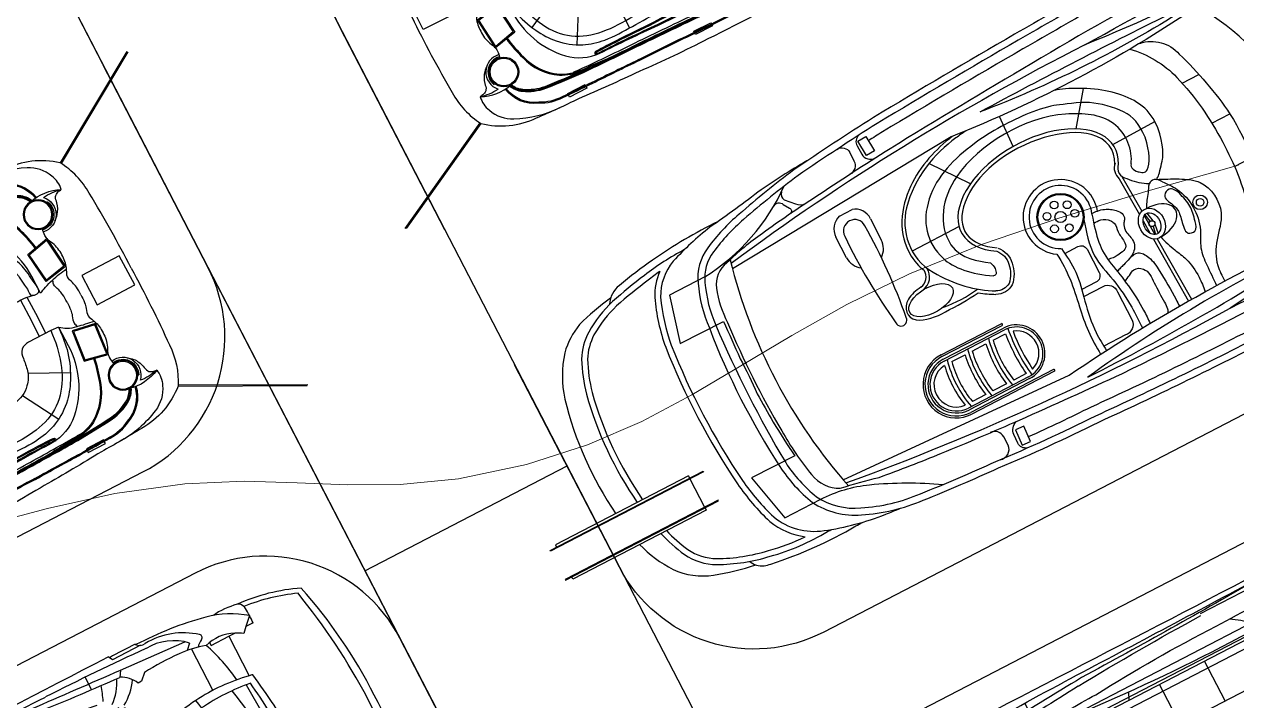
# Model space of a CAD drawing. Header units: metres. Extents: x 2662 to 3279, y 1027 to 1511.
# Drawn here: x 3003.75 to 3019.73, y 1246.03 to 1254.94 of the extents above; entities that cross this region are included whole.
import ezdxf

# ---------------------------------------------------------------- set-up
doc = ezdxf.new("R2010")
doc.units = ezdxf.units.M
for name, color, linetype in [('01 main point', 1, 'Continuous'), ('furniture', 6, 'Continuous'), ('Layer13', 4, 'Continuous')]:
    doc.layers.add(name, color=color, linetype=linetype)
doc.layers.add('CONT-MNR', color=252, linetype='Continuous', lineweight=9)

# ---------------------------------------------------------------- blocks, each defined once
blk = doc.blocks.new('A$Cf6bfa866')
for points in [[(3.479, 3.065), (3.479, 8.503)], [(3.604, 8.531), (3.604, 3.439)], [(3.441, 8.469), (3.441, 2.987)], [(4.082, 6.788), (4.021, 6.788), (4.021, 5.866)], [(2.851, 4.302), (2.851, 6.357)], [(3.342, 4.302), (3.342, 6.272)], [(2.851, 5.633), (3.441, 5.633)], [(2.851, 4.964), (3.441, 4.964)], [(3.539, 4.552), (3.441, 4.508)], [(3.855, 3.274), (4.04, 3.274)], [(4.078, 2.434), (4.078, 2.848), (4.139, 2.883)], [(3.909, 2.819), (3.828, 2.869)], [(3.909, 2.819), (3.85, 1.894)], [(3.736, 2.553), (3.65, 2.638), (3.65, 2.69)], [(3.112, 1.858), (3.725, 1.858)], [(3.805, 1.845), (3.734, 1.917)], [(3.693, 1.608), (3.649, 1.608), (3.649, 1.345)], [(2.975, 1.435), (2.075, 1.399)], [(3.649, 1.345), (3.063, 1.345)], [(3.649, 1.345), (3.649, 1.256)], [(3.656, 1.086), (3.588, 1.154)], [(3.765, 0.978), (3.656, 1.086)], [(3.656, 0.979), (3.656, 1.086)]]:
    blk.add_lwpolyline(points)
for centre, radius, start, end in [((899.63, 4.291), 895.492, 179.708794, 180.090046), ((-33.693, 6.76), 37.481, 358.8044, 2.52), ((28.747, 5.912), 25.244, 174.8689, 185.1311), ((90.797, 2.665), 86.813, 177.27733, 179.05691), ((404.169, 0.814), 400.132, 179.14445, 179.56404), ((2.367, 5.295), 1.672, 32.0302, 42.2771), ((-16.031, 5.864), 19.811, 355.0556, 0.3302), ((-32.18, 6.52), 36.182, 356.0074, 358.9641), ((-1.219, 4.131), 4.926, 350.4098, 0.2864), ((38.948, 0.732), 35.185, 174.6694, 176.5173), ((460.211, -27.699), 457.322, 176.0136, 176.17359), ((-29.918, 4.119), 33.968, 357.0806, 359.5601), ((4.78, 5.927), 2.944, 247.3792, 251.4675), ((4.147, 3.614), 0.769, 219.7086, 245.7153), ((-0.689, 1.695), 3.811, 6.3926, 19.3995), ((4.171, 3.422), 0.821, 211.9428, 236.8341), ((3.493, 3.023), 0.369, 295.3075, 335.243), ((0.145, 2.677), 3.98, 357.2848, 2.8141), ((0.482, 2.242), 3.268, 356.3522, 5.4694), ((-0.586, 2.466), 4.699, 348.1204, 0.199), ((4.19, 2.389), 0.122, 125.1324, 191.0037), ((3.305, 2.338), 0.703, 315.4215, 4.1185), ((3.089, 2.307), 0.984, 320.1643, 3.4142), ((1.783, 9.053), 7.057, 272.3728, 280.7417), ((0.071, 1.762), 2.922, 352.3997, 6.596), ((0.506, 1.849), 2.606, 348.8526, 5.9633), ((2.3, 2.104), 1.446, 342.4196, 357.2178), ((3.506, 1.538), 0.308, 28.2843, 49.274), ((2.158, 5.568), 4.019, 268.81, 281.9512), ((2.839, 3.72), 2.218, 276.5257, 292.2418), ((3.122, 1.5), 0.581, 335.1806, 16.7066), ((3.813, 1.699), 0.0384, 202.1741, 324.7726), ((2.705, 1.8), 1.341, 322.1743, 347.0175), ((1.924, 9.02), 7.715, 271.1209, 277.7737), ((1.86, 8.5), 7.3, 271.6896, 279.4101), ((0.506, 1.849), 2.606, 347.7929, 348.8526), ((2.855, 1.28), 1.139, 348.5068, 6.3429), ((3.122, 1.5), 0.581, 323.4357, 335.1806), ((3.736, 2.603), 1.626, 267.1861, 274.8233), ((1.362, 1.231), 2.555, 338.0156, 354.5524), ((1.53, 1.18), 2.444, 336.5161, 356.9208), ((3.87, 1.091), 0.108, 271.3123, 288.8577), ((3.87, 1.091), 0.108, 288.8577, 339.7004), ((2.018, 6.603), 6.603, 255.6277, 270.4951), ((2.13, 8.455), 8.357, 258.1808, 269.6201), ((2.019, 8.455), 8.357, 270.3799, 281.8192), ((2.132, 6.603), 6.603, 269.5049, 284.3723)]:
    blk.add_arc(centre, radius, start, end)
blk = doc.blocks.new('A$C8620f102')
for p, q in [((3.428, 3.833), (3.979, 3.836)), ((3.364, 3.392), (3.862, 3.115)), ((3.137, 3.19), (3.391, 2.692)), ((2.24, 2.828), (2.551, 2.828)), ((2.247, 2.735), (2.551, 2.735)), ((2.782, 2.828), (2.551, 2.828)), ((2.783, 2.735), (2.551, 2.735)), ((1.268, 1.921), (1.262, 1.909)), ((3.833, 1.921), (3.84, 1.909)), ((0, 0.057), (0.887, 1.52)), ((0.013, 0.049), (0.9, 1.512)), ((4.2, 1.513), (4.993, 0)), ((4.214, 1.52), (5.002, 0.016))]:
    blk.add_line(p, q)
for points in [[(2.551, 1.341, -0.01736), (1.42, 1.368, -0.12634), (0.887, 1.52, -0.172899), (0.62, 2.207, -0.013884), (0.596, 2.82, -0.008973), (0.555, 3.695, -0.01509), (0.528, 4.697, 0.002245), (0.518, 6.241, -0.003342), (0.514, 7.955, -0.016984), (0.549, 9.103, -0.024546), (0.644, 9.964, -0.067942), (0.894, 11.047, -0.033948), (1.197, 11.753, -0.022001), (1.533, 12.382, -0.042872), (1.956, 12.94, -0.059514), (2.26, 13.208, -0.046364), (2.433, 13.309, -0.104882), (2.551, 13.341, -0.104882)], [(2.551, 1.341, 0.01736), (3.681, 1.368, 0.12634), (4.214, 1.52, 0.172899), (4.481, 2.207, 0.013884), (4.505, 2.82, 0.008973), (4.546, 3.695, 0.01509), (4.573, 4.697, -0.002245), (4.583, 6.241, 0.003342), (4.587, 7.955, 0.016984), (4.552, 9.103, 0.024546), (4.457, 9.964, 0.067942), (4.207, 11.047, 0.033948), (3.904, 11.753, 0.022001), (3.568, 12.382, 0.042872), (3.145, 12.94, 0.059514), (2.841, 13.208, 0.046364), (2.668, 13.309, 0.104882), (2.551, 13.341, 0.104882)], [(4.42, 3.757, -0.006425), (4.432, 4.701, -0.002217), (4.442, 6.243, 0.003368), (4.453, 7.97, 0.024633), (4.433, 9.058, 0.015037), (4.344, 9.773, 0.025439), (4.276, 10.169, 0.013843), (4.084, 10.982, 0.040266), (3.784, 11.705, 0.016729), (3.412, 12.335, 0.029739), (2.935, 12.908, -0.01525), (2.678, 13.147, 0.132389), (2.623, 13.181, 0.028442), (2.599, 13.188, 0.028442)], [(4.406, 3.757, -0.006424), (4.418, 4.702, -0.002217), (4.429, 6.243, 0.003368), (4.439, 7.97, 0.024633), (4.419, 9.057, 0.015038), (4.331, 9.771, 0.025461), (4.263, 10.166, 0.013839), (4.071, 10.978, 0.040238), (3.772, 11.698, 0.016715), (3.4, 12.327, 0.029693), (2.925, 12.898, -0.015234), (2.668, 13.137, 0.134036), (2.619, 13.168, 0.024879), (2.599, 13.174, 0.024879)], [(0.842, 9.12), (0.822, 8.712), (0.812, 8.241), (0.817, 7.472), (0.817, 6.417), (0.837, 4.724, -0.002601), (0.857, 3.805, 0.004411), (0.873, 3.024, 0.013009), (0.91, 2.487, 0.113396), (1.012, 2.2, 0.146005), (1.152, 2.079, 1.595219)], [(0.855, 9.119), (0.836, 8.712), (0.826, 8.241), (0.831, 7.472), (0.831, 6.417), (0.851, 4.724, -0.002601), (0.871, 3.805, 0.004411), (0.887, 3.024, 0.013003), (0.923, 2.488, 0.113337), (1.023, 2.207, 0.144821), (1.155, 2.093, 0.138987)], [(0.869, 9.119), (0.85, 8.711), (0.84, 8.24), (0.845, 7.472), (0.845, 6.417), (0.864, 4.725, -0.002601), (0.885, 3.806, 0.00441), (0.901, 3.025, 0.012997), (0.937, 2.49, 0.113276), (1.035, 2.215, 0.142458), (1.159, 2.106, 0.142458)], [(4.232, 9.119), (4.251, 8.711), (4.261, 8.24), (4.256, 7.472), (4.256, 6.417), (4.237, 4.725, 0.002601), (4.217, 3.806, -0.00441), (4.2, 3.025, -0.012997), (4.164, 2.49, -0.113276), (4.066, 2.215, -0.142458), (3.942, 2.106, -0.142458)], [(4.246, 9.119), (4.265, 8.712), (4.275, 8.241), (4.27, 7.472), (4.27, 6.417), (4.25, 4.724, 0.002601), (4.23, 3.805, -0.004411), (4.214, 3.024, -0.013003), (4.178, 2.488, -0.113337), (4.078, 2.207, -0.144821), (3.946, 2.093, -0.138987)], [(4.259, 9.12), (4.279, 8.712), (4.289, 8.241), (4.284, 7.472), (4.284, 6.417), (4.264, 4.724, 0.002601), (4.244, 3.805, -0.004411), (4.228, 3.024, -0.013009), (4.191, 2.487, -0.113396), (4.089, 2.2, -0.146005), (3.949, 2.079, -1.595219)], [(4.204, 9.117), (4.224, 8.711), (4.233, 8.24), (4.228, 7.472), (4.228, 6.417), (4.209, 4.725, 0.002601), (4.189, 3.806, -0.00441), (4.172, 3.026, -0.002867), (4.167, 2.908, -0.002867)], [(2.285, 2.551), (2.035, 2.551, -0.202722), (1.176, 2.918, -0.178768), (1.002, 3.337, 0.010028), (0.983, 4.195, -0.005356), (0.971, 5.613, -0.016605), (0.989, 6.759, 0.018921), (1.004, 7.948, -0.925873), (1.05, 7.955, -0.041202), (1.07, 7.744, -0.024461), (1.071, 7.062, 0.012888), (1.079, 5.748, -0.019359), (1.064, 4.979, 0.002375), (1.046, 4.09, -0.006386), (1.051, 3.524, -0.013656), (1.048, 3.297, -0.862706), (1.005, 3.292, 0.648089)], [(2.792, 2.551), (3.066, 2.551, 0.202722), (3.925, 2.918, 0.178768), (4.099, 3.337, -0.010028), (4.118, 4.195, 0.005356), (4.13, 5.613, 0.016605), (4.112, 6.759, -0.018921), (4.097, 7.948, 0.925873), (4.051, 7.955, 0.041202), (4.031, 7.744, 0.024461), (4.03, 7.062, -0.012888), (4.022, 5.748, 0.019359), (4.037, 4.979, -0.002375), (4.055, 4.09, 0.006386), (4.05, 3.524, 0.013656), (4.053, 3.297, 0.862706), (4.096, 3.292, -0.648089)], [(4.083, 3.295, 0.016488), (4.086, 3.337, -0.010023), (4.104, 4.196, 0.005356), (4.116, 5.613, 0.016607), (4.098, 6.758, -0.018921), (4.084, 7.949, -0.01143), (4.084, 7.949, 0.913283), (4.065, 7.953, 0.041174), (4.045, 7.744, 0.024478), (4.044, 7.062, -0.012889), (4.036, 5.748, 0.019362), (4.051, 4.98, -0.002377), (4.069, 4.09, 0.006391), (4.064, 3.524, 0.013664), (4.067, 3.297, -0.000701), (4.067, 3.297, 0.819976), (4.083, 3.295, 0.819976)], [(2.792, 2.551), (2.783, 2.661), (2.781, 2.994, -0.448043), (2.937, 3.153, 0.025561), (3.107, 3.181, 0.15676), (3.276, 3.282, 0.144288), (3.367, 3.398, 0.079427), (3.428, 3.671, 0.054179), (3.412, 3.985, 0.127294), (3.311, 4.217, -0.025195), (3.198, 4.347, 0.112656), (3.079, 4.409, 0.061652), (2.913, 4.434, -0.222278), (2.786, 4.49, -0.049109), (2.701, 4.591, -0.09997), (2.635, 4.717, -0.045992), (2.606, 4.926), (2.6, 5.036)], [(0.682, 3.757, -0.002942), (0.692, 3.07, 0.002013), (0.701, 2.633, 0.130442), (0.778, 2.321, 0.261246), (1.143, 2.01, 0.209197)], [(0.695, 3.757, -0.002941), (0.705, 3.07, 0.002014), (0.715, 2.633, 0.130992), (0.791, 2.327, 0.261832), (1.146, 2.024, 0.261832)], [(4.406, 3.757, 0.002941), (4.396, 3.07, -0.002014), (4.386, 2.633, -0.130992), (4.31, 2.327, -0.261832), (3.955, 2.024, -0.261832)], [(4.42, 3.757, 0.002942), (4.41, 3.07, -0.002013), (4.4, 2.633, -0.130442), (4.323, 2.321, -0.261246), (3.958, 2.01, -0.209197)], [(1.73, 2.337, -0.043334), (1.415, 2.417, -0.18333), (0.998, 2.737, -0.123985), (0.911, 3.114, 0.015377), (0.892, 3.387)], [(3.371, 2.337, 0.043334), (3.687, 2.417, 0.18333), (4.103, 2.737, 0.123985), (4.19, 3.114, -0.015377), (4.209, 3.387)], [(1.727, 2.323, -0.043195), (1.41, 2.404, -0.183415), (0.986, 2.73, -0.094511), (0.901, 3.02)], [(3.374, 2.323, 0.043195), (3.691, 2.404, 0.183415), (4.115, 2.73, 0.094511), (4.2, 3.02)], [(1.205, 1.672, -0.164393), (0.99, 1.699, -0.188684), (0.742, 1.936, -0.10758), (0.602, 2.549)], [(3.896, 1.672, 0.164393), (4.111, 1.699, 0.188684), (4.359, 1.936, 0.10758), (4.499, 2.549)]]:
    blk.add_lwpolyline(points, format="xyb")
for points in [[(4.415, 4.571), (4.401, 4.571), (4.401, 4.823), (4.419, 4.823)], [(4.432, 4.823), (4.45, 4.823), (4.45, 4.571), (4.429, 4.571)], [(4.389, 2.721), (4.379, 2.721), (4.379, 2.976), (4.394, 2.976)], [(4.408, 2.976), (4.433, 2.976), (4.433, 2.721), (4.402, 2.721)]]:
    blk.add_lwpolyline(points)
for points in [[(2.125, 2.097), (2.184, 2.415), (1.757, 2.461), (1.687, 2.14)], [(2.113, 2.112), (2.168, 2.403), (1.768, 2.446), (1.703, 2.153)], [(2.976, 2.097), (2.917, 2.415), (3.344, 2.461), (3.414, 2.14)], [(2.988, 2.112), (2.933, 2.403), (3.333, 2.446), (3.398, 2.153)], [(2.333, 1.403), (2.333, 1.961), (2.768, 1.961), (2.768, 1.403)]]:
    blk.add_lwpolyline(points, close=True)
for centre, radius in [((1.354, 2.097), 0.196), ((1.354, 2.097), 0.182), ((3.747, 2.097), 0.196), ((3.747, 2.097), 0.182)]:
    blk.add_circle(centre, radius)
for centre, radius, start, end in [((1.773, 1.953), 0.633, 165.9957, 206.3313), ((1.354, 2.097), 0.238, 225.7726, 10.6742), ((1.354, 2.097), 0.21, 243.7243, 10.6742), ((3.747, 2.097), 0.238, 169.3258, 314.2274), ((3.747, 2.097), 0.21, 169.3258, 296.2757), ((3.328, 1.953), 0.633, 333.6687, 14.0043), ((1.816, 1.84), 0.633, 172.1254, 195.3579), ((3.285, 1.84), 0.633, 344.6421, 7.8746)]:
    blk.add_arc(centre, radius, start, end)
for points in [[(2.792, 2.551), (3.104, 2.59), (3.448, 2.721), (3.695, 2.898), (3.897, 3.186), (3.973, 3.474), (3.978, 3.879), (3.938, 4.303), (3.781, 4.606), (3.483, 4.839), (3.19, 4.975), (2.852, 5.041), (2.6, 5.036)], [(1.719, 4.187), (1.769, 4.136), (1.758, 4.039), (1.69, 3.935), (1.643, 3.809), (1.632, 3.615), (1.665, 3.478), (1.765, 3.32), (1.859, 3.215), (2.02, 3.158), (2.135, 3.154), (2.214, 3.144), (2.243, 3.086), (2.247, 2.953), (2.254, 2.698), (2.263, 2.57), (2.121, 2.56), (1.855, 2.6), (1.661, 2.676), (1.456, 2.795), (1.284, 2.972), (1.172, 3.162), (1.1, 3.356), (1.057, 3.557), (1.054, 3.773), (1.093, 3.989), (1.154, 4.097), (1.241, 4.188), (1.404, 4.27), (1.512, 4.276), (1.647, 4.275), (1.721, 4.254), (1.719, 4.187), (1.654, 4.176), (1.508, 4.181), (1.383, 4.161), (1.27, 4.09), (1.194, 4), (1.156, 3.866), (1.146, 3.612), (1.19, 3.403), (1.259, 3.215), (1.338, 3.064), (1.416, 2.97), (1.532, 2.87), (1.69, 2.78), (1.816, 2.733), (1.966, 2.701), (2.092, 2.687), (2.182, 2.68), (2.249, 2.672), (2.268, 2.634)], [(2.285, 2.551), (2.245, 2.458), (2.204, 2.333), (2.16, 2.098)], [(2.792, 2.551), (2.856, 2.458), (2.897, 2.333), (2.941, 2.098)], [(2.551, 2.09), (2.435, 2.096), (2.358, 2.113), (2.259, 2.137), (2.176, 2.105), (1.995, 2.067), (1.801, 2.095), (1.703, 2.137), (1.639, 2.146), (1.547, 2.133)], [(2.551, 2.09), (2.666, 2.096), (2.743, 2.113), (2.842, 2.137), (2.925, 2.105), (3.106, 2.067), (3.3, 2.095), (3.399, 2.137), (3.462, 2.146), (3.554, 2.133)], [(1.532, 1.939), (1.472, 1.874), (1.333, 1.805), (1.252, 1.781), (1.213, 1.726), (1.205, 1.672)], [(3.569, 1.939), (3.629, 1.874), (3.768, 1.805), (3.849, 1.781), (3.888, 1.726), (3.896, 1.672)]]:
    blk.add_spline(points, degree=3)
for points, knots in [([(2.783, 2.661), (3.098, 2.685), (3.381, 2.768), (3.801, 3.136), (3.877, 3.417), (3.866, 4.031), (3.863, 4.353), (3.503, 4.749), (3.201, 4.892), (2.816, 4.936), (2.715, 4.932), (2.606, 4.926)], [0, 0, 0, 0, 0.0684102, 0.0684102, 0.1368204, 0.1368204, 0.2052306, 0.2052306, 0.2736407, 0.2736407, 0.2974604, 0.2974604, 0.2974604, 0.2974604]), ([(2.551, 2.297), (2.512, 2.298), (2.446, 2.299), (2.351, 2.319), (2.271, 2.356), (2.221, 2.334), (2.203, 2.325)], [0, 0, 0, 0, 0.00840925, 0.01405459, 0.02148076, 0.02583256, 0.02583256, 0.02583256, 0.02583256]), ([(2.551, 2.297), (2.589, 2.298), (2.655, 2.299), (2.75, 2.319), (2.83, 2.356), (2.88, 2.334), (2.898, 2.325)], [0, 0, 0, 0, 0.00840925, 0.01405459, 0.02148076, 0.02583256, 0.02583256, 0.02583256, 0.02583256])]:
    blk.add_open_spline(points, degree=3, knots=knots)
blk = doc.blocks.new('A$C1fdb1adc')
for p, q in [((2.454, 10.334), (2.454, 10.602)), ((3.096, 10.337), (3.096, 10.596)), ((1.804, 10.228), (1.804, 10.477)), ((2.103, 9.045), (2.087, 9.677)), ((1.697, 8.711), (1.268, 9.041)), ((2.532, 8.958), (3.059, 8.979)), ((3.24, 9.054), (3.112, 9.03)), ((3.226, 9.018), (3.118, 8.997)), ((3.124, 8.981), (3.41, 8.992)), ((3.288, 9.055), (3.417, 9.035)), ((3.303, 9.02), (3.412, 9.002)), ((3.454, 8.948), (4.392, 8.984)), ((3.474, 8.995), (4.39, 9.03)), ((2.543, 8.913), (3.084, 8.934)), ((3.179, 8.937), (3.368, 8.945)), ((1.522, 7.869), (1.086, 7.889)), ((1.699, 7.141), (1.211, 6.778)), ((4.375, 6.988), (4.375, 5.76)), ((4.401, 6.988), (4.401, 5.76)), ((2.131, 6.749), (2.136, 6.052)), ((3.521, 5.76), (3.521, 6.653)), ((3.547, 5.76), (3.547, 6.653)), ((3.406, 2.071), (3.438, 2.071)), ((3.449, 2.071), (3.869, 2.071)), ((3.88, 2.071), (3.912, 2.071))]:
    blk.add_line(p, q)
for points in [[(0.102, 10.878, -0.003686), (0.218, 8.563, 0.005005), (0.336, 6.409, 0.009754), (0.465, 5.161, 0.018511), (0.652, 4.249, 0.0573), (0.855, 3.68, 0.192321), (1.209, 3.352, 0.082859), (1.802, 3.212, 0.052694), (3.849, 3.198, 0.08069), (4.466, 3.361, 0.17216), (4.909, 3.859, 0.085071), (5.113, 4.67, 0.010341), (5.192, 5.748, 0.016897), (5.263, 7.199, 0.012252), (5.326, 9.645, 0.004892)], [(0.193, 10.883, -0.003685), (0.309, 8.567, 0.005003), (0.428, 6.416, 0.009732), (0.556, 5.174, 0.018483), (0.741, 4.271, 0.05741), (0.937, 3.72, 0.193192), (1.243, 3.437, 0.083361), (1.81, 3.304, 0.033468), (3.84, 3.29, -0.000299), (3.84, 3.29, 0.080179), (4.425, 3.444, 0.171464), (4.825, 3.895, 0.0853), (5.021, 4.678, 0.010362), (5.1, 5.754, 0.016932), (5.171, 7.202, 0.012265), (5.234, 9.646, 0.004895)], [(5.007, 6.288, 0.010794), (5.04, 7.206, 0.012283), (5.103, 9.648, 0.0049), (5.136, 12.417, 0.016162), (5.124, 14.08, 0.001149), (5.08, 15.507, -0.000811), (5.08, 15.508, 0.051344), (4.86, 17.153, 0.067708), (4.494, 18.235, 0.057023), (3.946, 19.21, 0.030584), (3.212, 20.153, 0.030577), (2.806, 20.554, 0.132389), (2.72, 20.608, 0.196715), (2.449, 20.599, 0.056911), (2.071, 20.217, 0.022345), (1.466, 19.457, 0.037229), (0.8, 18.315, 0.065316), (0.373, 16.968, 0.034966), (0.239, 15.278, 0.009636), (0.229, 13.167, 0.000311), (0.324, 10.889, -0.003683), (0.44, 8.573, 0.005), (0.558, 6.426, 0.00171), (0.577, 6.208)], [(0.596, 10.873, 0.018481), (0.664, 8.588, 0.005802), (0.802, 6.412, 0.006333), (0.916, 5.235, 0.01214), (1.017, 4.406, 0.043691), (1.147, 3.813, 0.274814), (1.378, 3.537, 0.084876), (1.849, 3.458, 0.03319), (3.444, 3.436, 0.044814), (4.137, 3.521, 0.241664), (4.47, 3.774, -0.015339), (4.578, 4.294, 0.011087), (4.674, 5.17, 0.00765), (4.759, 6.285, 0.003871), (4.838, 7.77, 0.006192), (4.865, 10.086, 0.01722)], [(4.39, 3.859), (4.534, 7.139, -0.042807), (4.41, 11.049, 0.264766), (1.001, 10.873, -0.053572), (1.032, 7.201), (1.25, 3.842)], [(1.082, 9.973, -0.300716), (1.447, 10.371, -0.050731), (2.462, 10.603, -0.074951), (3.731, 10.492, -0.127388), (4.379, 10.126, -0.624328)], [(1.09, 9.824, -0.130906), (1.707, 10.202, -0.068666), (2.741, 10.345, -0.066905), (3.695, 10.243, -0.15432), (4.377, 9.876, -0.102278)], [(2.775, 9.344, 0.11852), (2.732, 9.403)], [(2.367, 8.99, 0.4732), (2.585, 9.002, 0.074396), (2.764, 9.204, 0.060015), (2.779, 9.238, 0.060015)], [(2.333, 8.959, 0.317045), (2.543, 8.913, 0.317045)], [(3.704, 7.785), (3.704, 8.073, -0.442089), (3.851, 8.207), (4.273, 8.207, -0.438787), (4.407, 8.04), (4.407, 7.719)], [(3.084, 7.823), (3.084, 8.019, -0.410961), (3.17, 8.109), (3.517, 8.109, -0.442082), (3.611, 8.012), (3.61, 7.805)], [(2.617, 7.075, -0.233956), (2.879, 7.149, -0.168876), (3.134, 7.019, -0.269477), (3.146, 6.77, -0.269477)], [(2.648, 7.041, -0.235042), (2.872, 7.104, -0.166668), (3.098, 6.99, -0.263842), (3.106, 6.791, -0.82603)], [(2.746, 6.897, -0.15585), (2.839, 6.915, -0.131968), (2.909, 6.897, -0.29627), (2.913, 6.854, -0.209719)], [(5.133, 6.209, -0.34058), (5.018, 6.124), (4.894, 6.129, -0.277987), (4.756, 6.235, -0.277987)], [(0.453, 6.129, 0.34058), (0.568, 6.044), (0.692, 6.049, 0.407011), (0.822, 6.183, 0.980624)], [(0.486, 5.787, -0.446629), (0.601, 5.919), (0.725, 5.917, -0.407011), (0.859, 5.787, -0.980624)], [(5.106, 5.819, 0.484081), (4.985, 5.999), (4.861, 5.997, 0.407011), (4.727, 5.867, 0.980624)], [(0.435, 5.412, 0.017721), (0.5, 4.655, -0.010616), (0.627, 3.829, 0.03964), (0.802, 3.195, 0.181904), (1.146, 2.829, 0.065618), (1.771, 2.663, 0.054443), (3.786, 2.675, 0.053321), (4.402, 2.82, 0.211406), (4.867, 3.326, 0.058348), (5.05, 4.147, 0.002016), (5.069, 4.357)], [(0.648, 4.881, 0.38077), (0.756, 4.865), (0.871, 4.971, 0.233822), (0.931, 5.092, 1.332745)], [(1.177, 3.467), (1.175, 2.943), (1.809, 2.777), (1.809, 3.416, -0.008573), (2.347, 3.385, -0.020193), (2.861, 3.375, 0.002111), (3.289, 3.387, 0.006341), (3.817, 3.437), (3.811, 2.799), (4.48, 2.943), (4.48, 3.477, -0.095069), (4.607, 4.138, -0.047929), (5.05, 5, 3.403026)], [(0.765, 4.709, -0.458631), (0.805, 4.826), (0.886, 4.878, -0.499288), (0.957, 4.854, -1.332745)], [(0.609, 3.961, 0.037954), (0.664, 2.959, 0.020014), (0.759, 2.417, 0.020014)], [(4.916, 2.412, 0.041021), (4.936, 2.503, 0.05466), (5.005, 3.727, 0.000223), (5.004, 3.825)], [(0.735, 3.396, 0.045512), (0.794, 2.77, 0.020521), (0.906, 2.241, 0.075815), (1.119, 1.776, 0.114138), (1.391, 1.527, 0.051879), (1.83, 1.372, 0.081444), (3.406, 1.311, 0.081444)], [(3.912, 1.401, 0.053784), (4.299, 1.549, 0.14991), (4.614, 1.864, 0.070882), (4.841, 2.541, 0.0701), (4.898, 3.363, 0.031662), (4.9, 3.426)], [(0.841, 2.975, 0.111575), (1.113, 2.758, 0.065966), (1.762, 2.585, 0.054479), (3.795, 2.597, 0.053587), (4.431, 2.747, 0.140212), (4.825, 3.07, 0.140212)], [(3.912, 1.482, 0.050886), (4.262, 1.619, 0.149374), (4.544, 1.9, 0.070899), (4.764, 2.556, 0.044955), (4.825, 3.068)], [(0.841, 2.974, 0.014257), (0.872, 2.784, 0.020505), (0.982, 2.261, 0.075496), (1.184, 1.82, 0.112912), (1.428, 1.597, 0.051408), (1.847, 1.449, 0.081884), (3.406, 1.39, 0.081884)], [(3.912, 1.084, 0.085341), (4.407, 1.326, 0.148467), (4.717, 1.764, 0.040934), (4.854, 2.321)], [(0.856, 2.236, 0.048909), (0.975, 1.714, 0.103348), (1.215, 1.37, 0.102809), (1.756, 1.09, 0.089228), (3.406, 0.991, 0.089228)]]:
    blk.add_lwpolyline(points, format="xyb")
for points in [[(0.833, 14.039, -0.03758), (0.768, 9.321, -0.018839), (0.787, 14.037, -0.974519)], [(4.512, 14.039, 0.02534), (4.726, 9.426, 0.03114), (4.558, 14.037, 0.974519)], [(4.474, 10.786, 0.043262), (4.671, 7.344, 0.028892), (4.52, 10.783, 0.974519)], [(0.968, 10.593, -0.047382), (0.916, 7.689, -0.0093), (0.921, 10.59, -0.974519)]]:
    blk.add_lwpolyline(points, format="xyb", close=True)
for points in [[(3.586, 5.76), (3.586, 6.653)], [(3.613, 5.76), (3.613, 6.653)], [(3.665, 6.458), (3.665, 6.643)], [(4.257, 6.643), (4.257, 6.458)], [(4.309, 6.653), (4.309, 5.76)], [(4.336, 6.653), (4.336, 5.76)], [(3.665, 6.149), (3.665, 6.352)], [(4.257, 6.352), (4.257, 6.149)], [(3.665, 5.846), (3.665, 6.043)], [(4.257, 6.043), (4.257, 5.846)], [(1.501, 5.759), (1.812, 5.759)], [(1.281, 5.413), (1.281, 5.6)], [(1.814, 5.244), (1.507, 5.244)], [(3.406, 2.071), (3.406, 0.095), (3.438, 0.095)], [(3.912, 2.071), (3.912, 0.095), (3.88, 0.095)]]:
    blk.add_lwpolyline(points)
for points in [[(5.069, 6.162), (5.077, 6.284), (4.856, 6.298), (4.848, 6.177)], [(0.517, 6.082), (0.509, 6.204), (0.73, 6.218), (0.738, 6.097)], [(3.438, 2.271), (3.449, 2.271), (3.449, 0), (3.438, 0)], [(3.88, 2.271), (3.869, 2.271), (3.869, 0), (3.88, 0)]]:
    blk.add_lwpolyline(points, close=True)
for centre, radius in [((3.308, 9.717), 0.096), ((3.308, 9.717), 0.0501), ((3.265, 9.024), 0.039), ((2.633, 7.994), 0.31), ((2.633, 7.994), 0.297), ((2.53, 8.146), 0.0513), ((2.676, 8.184), 0.0513), ((2.453, 7.992), 0.0513), ((2.633, 7.994), 0.074), ((2.813, 8.032), 0.0513), ((2.544, 7.839), 0.0513), ((2.735, 7.852), 0.0513)]:
    blk.add_circle(centre, radius)
for centre, radius, start, end in [((33.425, 9.028), 32.658, 179.4859, 189.1088), ((-30.132, 8.42), 34.872, 352.5053, 1.6533), ((2.633, 7.994), 0.493, 71.8338, 326.9852), ((2.633, 7.994), 0.415, 67.868, 334.1039), ((3.961, 6.653), 0.375, 0, 180), ((3.961, 6.653), 0.348, 0, 180), ((3.961, 6.653), 0.296, 18.462, 161.538), ((4.388, 6.988), 0.0131, 0, 180), ((3.961, 9.045), 2.315, 263.0343, 276.9657), ((1.297, 6.317), 1.697, 351.9211, 9.0998), ((-0.718, 6.148), 3.762, 358.8508, 6.4817), ((3.534, 6.653), 0.0131, 0, 180), ((3.961, 9.045), 2.367, 261.6236, 278.3764), ((3.961, 9.045), 2.42, 262.9742, 277.0258), ((3.961, 8.053), 1.674, 257.9895, 282.0105), ((3.961, 8.053), 1.622, 259.4849, 280.5151), ((3.961, 8.053), 1.727, 260.13, 279.87), ((2.445, 5.912), 0.21, 8.0145, 96.0139), ((2.445, 5.912), 0.164, 8.0145, 96.0139), ((3.961, 7.687), 1.618, 257.5652, 282.4348), ((3.961, 7.687), 1.566, 259.1023, 280.8977), ((3.961, 7.687), 1.67, 259.7939, 280.2061), ((1.491, 5.541), 0.218, 87.3011, 164.289), ((1.812, 5.502), 0.257, 35.541, 90), ((3.961, 5.76), 0.44, 180, 0), ((3.961, 5.76), 0.414, 180, 0), ((3.961, 5.76), 0.375, 180, 0), ((3.961, 7.187), 1.426, 255.8548, 284.1452), ((3.961, 5.76), 0.348, 180, 0), ((3.961, 7.187), 1.373, 257.553, 282.447), ((1.549, 5.502), 0.15, 90, 270), ((1.769, -2.407), 8.063, 82.1262, 91.562), ((3.961, 5.76), 0.296, 184.2079, 355.7921), ((3.961, 7.187), 1.478, 258.4801, 281.5199), ((2.874, 5.503), 0.0761, 270, 90), ((1.507, 5.479), 0.235, 196.0917, 270), ((1.773, 13.127), 7.778, 268.3516, 278.1346), ((1.806, 5.508), 0.265, 271.6761, 323.987), ((-1.569, 3.245), 2.755, 4.6292, 38.2236), ((2.783, 10.653), 6.981, 256.3027, 284.2355), ((1.082, 2.474), 0.328, 189.9258, 240.7942), ((4.682, 2.504), 0.252, 291.8513, 338.4842)]:
    blk.add_arc(centre, radius, start, end)
for centre, major_axis, ratio, start_param, end_param in [((3.265, 9.064), (0.022, -0.32), 0.64807, 1.506235, 4.689786), ((2.183, 7.895), (-0.039, 1.154), 0.573037, -0.3399, 3.860158), ((3.265, 9.024), (-0.212, -0.004), 0.793255, -3.141592653589793, 3.141592653589793)]:
    blk.add_ellipse(centre, major_axis=major_axis, ratio=ratio, start_param=start_param, end_param=end_param)
blk.add_ellipse((2.82, 5.975), major_axis=(-0.014, 0.324), ratio=0.522227)
for points in [[(2.775, 9.344), (2.907, 9.612), (3.077, 9.838), (3.559, 9.898), (3.85, 9.687), (4.152, 9.541), (4.379, 9.531)], [(2.839, 9.399), (3.017, 9.526), (3.634, 9.551), (3.845, 9.451), (4.081, 9.416), (4.381, 9.405)], [(3.076, 9.529), (3.289, 9.574), (3.502, 9.542), (3.612, 9.48), (3.593, 9.389), (3.513, 9.372), (3.317, 9.408), (3.17, 9.383), (3.008, 9.346), (2.966, 9.434), (3.076, 9.529)], [(2.439, 9.141), (2.469, 9.127), (2.555, 9.157), (2.593, 9.2), (2.62, 9.263), (2.607, 9.292)], [(3.537, 8.549), (3.523, 8.684), (3.641, 8.783), (3.857, 8.825), (4.299, 8.847), (4.398, 8.844)], [(2.783, 8.381), (2.787, 8.462), (2.811, 8.556), (2.848, 8.627), (2.895, 8.682), (2.968, 8.737), (3.044, 8.731), (3.087, 8.699), (3.177, 8.672), (3.259, 8.682), (3.338, 8.699), (3.427, 8.683), (3.485, 8.636), (3.537, 8.549), (3.574, 8.445), (3.593, 8.387), (3.61, 8.33)], [(3.778, 8.36), (3.733, 8.446), (3.694, 8.534), (3.744, 8.648), (3.97, 8.692), (4.26, 8.695), (4.357, 8.689), (4.406, 8.672)], [(2.804, 8.253), (3.293, 8.158), (3.688, 8.228), (4.119, 8.281), (4.428, 8.281)]]:
    blk.add_spline(points, degree=3)
for points, knots in [([(2.732, 9.403), (2.693, 9.441), (2.594, 9.525), (2.524, 9.575), (2.339, 9.672), (2.09, 9.677), (1.84, 9.677), (1.647, 9.531), (1.327, 9.18), (1.178, 8.89), (1.121, 8.714), (1.118, 8.704), (1.115, 8.693)], [2.846441, 2.846441, 2.846441, 2.846441, 2.990261, 2.990261, 3.141593, 3.141593, 3.141593, 3.580364, 3.580364, 4.019134, 4.019134, 4.046654, 4.046654, 4.046654, 4.046654]), ([(2.212, 9.467), (2.019, 9.483), (1.898, 9.451), (1.674, 9.289), (1.545, 9.149), (1.397, 8.904), (1.333, 8.708), (1.27, 8.543), (1.24, 8.388), (1.207, 7.994), (1.207, 7.703), (1.306, 7.105), (1.402, 6.795), (1.849, 6.341), (2.116, 6.269), (2.576, 6.43), (2.769, 6.608), (2.913, 6.854)], [3.147514, 3.147514, 3.147514, 3.147514, 3.45455, 3.45455, 3.761587, 3.761587, 4.068623, 4.068623, 4.37566, 4.37566, 4.989733, 4.989733, 5.735714, 5.735714, 6.481696, 6.481696, 6.927739, 6.927739, 6.927739, 6.927739]), ([(2.439, 9.141), (2.3, 9.242), (2.054, 9.278), (1.667, 9.081), (1.555, 8.894), (1.248, 8.184), (1.286, 7.488), (1.69, 6.725), (1.98, 6.507), (2.536, 6.574), (2.638, 6.761), (2.746, 6.897)], [-0.367594, -0.367594, -0.367594, -0.367594, 0.257255, 0.257255, 0.882103, 0.882103, 2.277864, 2.277864, 3.184075, 3.184075, 3.889335, 3.889335, 3.889335, 3.889335]), ([(2.839, 9.399), (2.81, 9.376), (2.757, 9.347), (2.759, 9.233), (2.887, 9.169), (2.975, 9.089), (3.044, 9.057), (3.055, 9.052)], [0, 0, 0, 0, 0.00702284, 0.01287079, 0.02179509, 0.03700693, 0.03997578, 0.03997578, 0.03997578, 0.03997578]), ([(3.418, 9.026), (3.417, 9.079), (3.336, 9.142), (3.152, 9.122), (3.098, 9.053), (3.131, 8.947), (3.235, 8.897), (3.383, 8.941), (3.419, 8.988), (3.418, 9.026)], [-3.141593, -3.141593, -3.141593, -3.141593, -1.459225, -1.459225, 0.223142, 0.223142, 1.905509, 1.905509, 3.141593, 3.141593, 3.141593, 3.141593]), ([(3.475, 9.048), (3.557, 9.07), (3.703, 9.124), (3.912, 9.233), (4.149, 9.259), (4.315, 9.244), (4.384, 9.236)], [0.07194734, 0.07194734, 0.07194734, 0.07194734, 0.08982108, 0.10451724, 0.12676268, 0.14266988, 0.14266988, 0.14266988, 0.14266988]), ([(2.344, 8.95), (2.178, 9.045), (2.003, 9.012), (1.621, 8.605), (1.505, 8.021), (1.712, 7.057), (2.01, 6.744), (2.393, 6.815), (2.514, 6.909), (2.609, 7.065)], [-0.3399, -0.3399, -0.3399, -0.3399, 0.518013, 0.518013, 1.873476, 1.873476, 3.228939, 3.228939, 3.860158, 3.860158, 3.860158, 3.860158]), ([(2.908, 8.344), (2.906, 8.38), (2.902, 8.458), (2.956, 8.548), (3.05, 8.601), (3.166, 8.565), (3.278, 8.596), (3.403, 8.584), (3.422, 8.47), (3.435, 8.379), (3.421, 8.315), (3.416, 8.291)], [0.00070123, 0.00070123, 0.00070123, 0.00070123, 0.00865308, 0.01860273, 0.02265817, 0.03257423, 0.04377788, 0.05027173, 0.05748162, 0.06657612, 0.07211418, 0.07211418, 0.07211418, 0.07211418]), ([(2.789, 8.379), (3.075, 8.294), (3.261, 8.255), (3.716, 8.354), (3.981, 8.4), (4.293, 8.402), (4.358, 8.401), (4.421, 8.399)], [0, 0, 0, 0, 0.0550678, 0.0550678, 0.1101356, 0.1101356, 0.1245959, 0.1245959, 0.1245959, 0.1245959]), ([(3.006, 7.813), (3.127, 7.829), (3.382, 7.861), (3.776, 7.764), (4.144, 7.697), (4.382, 7.717), (4.473, 7.724)], [0.0009863, 0.0009863, 0.0009863, 0.0009863, 0.0287123, 0.0593168, 0.0928764, 0.1137579, 0.1137579, 0.1137579, 0.1137579]), ([(3.047, 7.726), (3.302, 7.753), (3.533, 7.723), (4.02, 7.629), (4.26, 7.615), (4.48, 7.633)], [0.0032436, 0.0032436, 0.0032436, 0.0032436, 0.063275, 0.063275, 0.1137579, 0.1137579, 0.1137579, 0.1137579]), ([(1.052, 7.412), (1.058, 7.357), (1.066, 7.302), (1.126, 6.908), (1.282, 6.521), (1.825, 6.044), (2.198, 5.97), (2.778, 6.341), (2.978, 6.552), (3.106, 6.791)], [4.985692, 4.985692, 4.985692, 4.985692, 5.104362, 5.104362, 5.865381, 5.865381, 6.430538, 6.430538, 6.927739, 6.927739, 6.927739, 6.927739]), ([(1.034, 7.219), (1.084, 6.946), (1.178, 6.669), (1.548, 6.187), (1.845, 5.978), (2.294, 6.019), (2.402, 6.058), (2.428, 6.075)], [5.11807, 5.11807, 5.11807, 5.11807, 5.691356, 5.691356, 6.239489, 6.239489, 6.418204, 6.418204, 6.418204, 6.418204]), ([(2.608, 5.935), (2.614, 5.859), (2.636, 5.778), (2.739, 5.601), (2.887, 5.58), (3.03, 5.775), (3.051, 5.939), (3.044, 6.072)], [1.638359, 1.638359, 1.638359, 1.638359, 2.363251, 2.363251, 3.720206, 3.720206, 4.993613, 4.993613, 4.993613, 4.993613])]:
    blk.add_open_spline(points, degree=3, knots=knots)
for points in [[(2.607, 9.292), (2.547, 9.368), (2.422, 9.435), (2.212, 9.467)], [(3.02, 6.573), (3.068, 6.636), (3.11, 6.701), (3.146, 6.769)]]:
    blk.add_open_spline(points, degree=3)

msp = doc.modelspace()

# ---------------------------------------------------------------- linework, layer by layer
at = {"layer": '01 main point'}
msp.add_line((2996.741, 1269.942, -0.512), (3026.642, 1212.228, -0.512), dxfattribs=at)
at = {"layer": '01 main point', "elevation": -0.512}
msp.add_lwpolyline([(3026.642, 1212.228), (2988.461, 1285.924), (2991.125, 1287.305), (3029.306, 1213.608)], dxfattribs=at)
for points in [[(3009.295, 1252.232), (3007.915, 1254.896, -0.414214), (3008.771, 1257.591), (3020.314, 1263.572), (3019.624, 1264.903), (3008.081, 1258.923, -0.414214), (3005.385, 1259.779), (3004.005, 1262.443)], [(3010.082, 1244.192), (3008.702, 1246.856, 0.414214), (3006.006, 1247.712), (2994.463, 1241.732), (2993.773, 1243.064), (3005.316, 1249.044, 0.414214), (3006.172, 1251.74), (3004.792, 1254.403)], [(3015.505, 1240.245), (3014.125, 1242.909, -0.414214), (3014.981, 1245.605), (3026.524, 1251.585), (3025.834, 1252.917), (3014.291, 1246.936, -0.414214), (3011.595, 1247.792), (3010.215, 1250.456)]]:
    msp.add_lwpolyline(points, format="xyb", dxfattribs=at)
at = {"layer": 'CONT-MNR', "elevation": -3, "flags": 128}
msp.add_lwpolyline([(3019.757, 1253.085), (3018.535, 1252.74), (3017.389, 1252.388), (3016.379, 1252.044), (3015.42, 1251.653), (3014.595, 1251.249), (3013.867, 1250.842), (3013.198, 1250.442), (3012.551, 1250.062), (3011.889, 1249.711), (3011.175, 1249.401), (3010.373, 1249.142), (3009.474, 1248.952), (3008.707, 1248.877), (3008.017, 1248.874), (3007.35, 1248.903), (3006.652, 1248.922), (3005.868, 1248.888), (3004.945, 1248.76), (3004.058, 1248.564), (3003.014, 1248.287)], dxfattribs=at)
at = {"layer": 'Layer13'}
msp.add_line((3008.242, 1247.744, -0.512), (3010.905, 1249.124, -0.512), dxfattribs=at)

# ---------------------------------------------------------------- block references
at = {"layer": 'furniture'}
for name, p, rotation in [('A$C8620f102', (3006.508, 1256.706, 0.488), 296.8886878683758), ('A$C1fdb1adc', (3009.1, 1251.063, -0.512), 297.387592239211), ('A$Cf6bfa866', (3009.32, 1244.26, -0.512), 117.3875922391922)]:
    msp.add_blockref(name, p, dxfattribs=dict(at, rotation=rotation))
at = {"layer": 'furniture', "xscale": -1}
for name, p, rotation in [('A$C8620f102', (3005.153, 1254.611, 0.488), 117.8864966100289), ('A$Cf6bfa866', (3015.89, 1240.906, -0.512), 297.3875922392126)]:
    msp.add_blockref(name, p, dxfattribs=dict(at, rotation=rotation))

doc.saveas('drawing.dxf')
